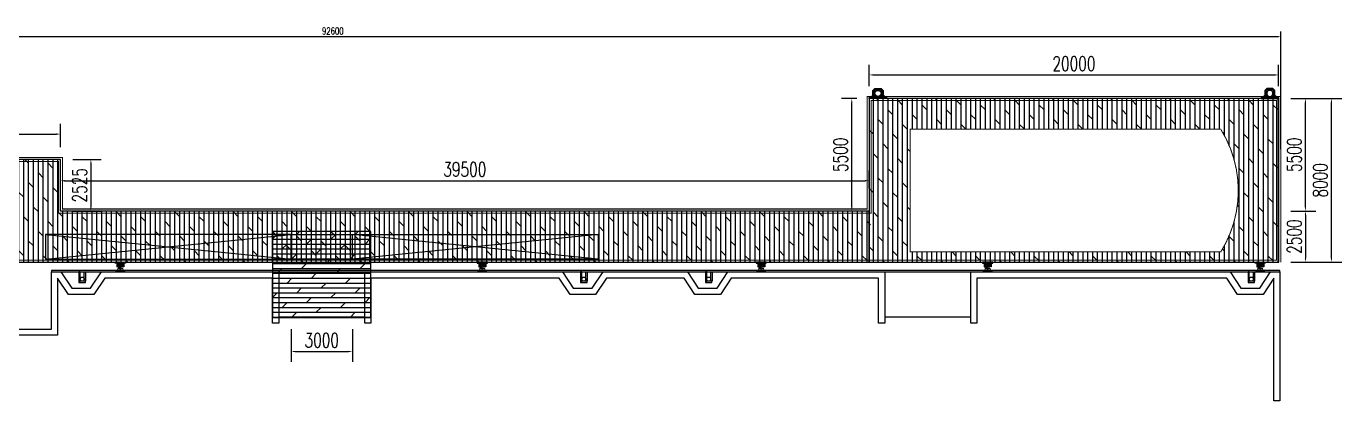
# Model space of a CAD drawing. Header units: millimetres. Extents: x -1871197 to -1180782, y 1281217 to 1543414.
# Drawn here: x -1568796 to -1504549, y 1421644 to 1439953 of the extents above; entities that cross this region are included whole.
import ezdxf

# ---------------------------------------------------------------- set-up
doc = ezdxf.new("R2010")
doc.units = ezdxf.units.MM
doc.header["$LTSCALE"] = 10
doc.linetypes.add('HIDDEN', pattern=[0.375, 0.25, -0.125])
doc.layers.get('0').update_dxf_attribs({"linetype": 'CONTINUOUS'})
doc.layers.get('DEFPOINTS').update_dxf_attribs({"linetype": 'CONTINUOUS'})
for name, color, linetype in [('DOTE', 1, 'CONTINUOUS'), ('W-_ANTICOLLISION防撞措施', 6, 'CONTINUOUS'), ('W-bridge approach引桥', 4, 'CONTINUOUS'), ('W-MOUNTING固定方式', 5, 'CONTINUOUS'), ('W-PLASTIC_RAILINGS塑木栏杆', 6, 'CONTINUOUS'), ('W-STEEL_FRAME钢架', 3, 'CONTINUOUS'), ('W-WOOD_FLOOR木地板', 30, 'CONTINUOUS'), ('Z', 12, 'CONTINUOUS'), ('护桩器', 154, 'CONTINUOUS'), ('植物', 3, 'CONTINUOUS'), ('钢', 172, 'CONTINUOUS')]:
    doc.layers.add(name, color=color, linetype=linetype)
doc.styles.add('STANDARD_T3', font='simplex.shx', dxfattribs={"width": 0.7, "bigfont": 'gbcbig.shx'})
doc.dimstyles.new('W&&100', dxfattribs={"dimtxt": 350, "dimasz": 100, "dimexe": 250, "dimexo": 300, "dimgap": 100, "dimtad": 1, "dimdec": 0, "dimzin": 0, "dimdsep": 46, "dimtxsty": 'STANDARD_T3', "dimcen": 0.09, "dimclrd": 1, "dimclre": 1, "dimclrt": 7, "dimazin": 2, "dimtfac": 1, "dimtdec": 0, "dimtix": 1, "dimtmove": 2, "dimatfit": 3, "dimfxl": 100, "dimtolj": 1, "dimtzin": 0, "dimarcsym": 0})
doc.dimstyles.new('W&&200', dxfattribs={"dimtxt": 700, "dimasz": 200, "dimexe": 500, "dimexo": 600, "dimgap": 200, "dimtad": 1, "dimdec": 0, "dimzin": 0, "dimdsep": 46, "dimtxsty": 'STANDARD_T3', "dimcen": 0.09, "dimclrd": 1, "dimclre": 1, "dimclrt": 7, "dimazin": 2, "dimtfac": 1, "dimtdec": 0, "dimtix": 1, "dimtmove": 2, "dimatfit": 3, "dimfxl": 100, "dimtolj": 1, "dimtzin": 0, "dimarcsym": 0})

# ---------------------------------------------------------------- blocks, each defined once
blk = doc.blocks.new('*U508')
for p, q in [((-250, 150), (-150, 250)), ((-190, 125), (-125, 190)), ((190, 125), (125, 190)), ((250, 150), (150, 250)), ((-250, -90), (-350, -190)), ((250, -90), (350, -190))]:
    blk.add_line(p, q)
blk.add_lwpolyline([(-430, -190), (430, -190), (430, -250), (-430, -250)], close=True)
at = {"layer": 'Z'}
for radius in [162, 152]:
    blk.add_circle((0, 0), radius, dxfattribs=at)
at = {"layer": '护桩器'}
blk.add_line((280, -250), (-280, -250), dxfattribs=at)
for points in [[(250, 150), (250, -190), (-250, -190), (-250, 150)], [(-182, 37), (-182, 27), (-232, 27)], [(-182, 37), (-232, 37)], [(-186, 39), (-209, 39), (-209, 37)], [(-186, 37), (-209, 37)], [(-208, 29), (-208, 37)], [(-208, 29), (-187, 29)], [(-207, 50), (-203, 51)], [(-206, 51), (-206, 50), (-201, 51), (-206, 51), (-207, 50)], [(-207, 42), (-207, 50)], [(-207, 42), (-207, 39)], [(-207, 42), (-206, 42)], [(-205, 42), (-206, 42), (-206, 50)], [(-198, 39), (-198, 42), (-205, 42)], [(-202, 56), (-203, 55)], [(-191, 55), (-203, 55)], [(-203, 46), (-203, 55)], [(-203, 29), (-203, 51)], [(-203, 51), (-199, 50), (-194, 51)], [(-193, 51), (-202, 51), (-203, 51)], [(-203, 42), (-203, 51), (-191, 51)], [(-202, 43), (-203, 42)], [(-203, 39), (-203, 42)], [(-203, 40), (-203, -38)], [(-203, -38), (-203, 40)], [(-203, 37), (-203, 39)], [(-203, 38), (-203, -38)], [(-203, 37), (-203, 28)], [(-203, 37), (-203, 29)], [(-203, 27), (-203, 29)], [(-191, 18), (-203, 18)], [(-202, 56), (-193, 56), (-191, 55)], [(-202, 56), (-202, 46)], [(-202, 51), (-202, 29)], [(-202, 51), (-202, 43)], [(-202, 43), (-193, 43), (-191, 42)], [(-202, 29), (-202, 18)], [(-198, 52), (-199, 53), (-199, 54), (-201, 53), (-201, 51), (-199, 51), (-199, 51), (-198, 52)], [(-201, 51), (-196, 50), (-192, 51), (-201, 51)], [(-199, 54), (-195, 54)], [(-199, 51), (-195, 51)], [(-199, 42), (-199, 50)], [(-197, 42), (-198, 42)], [(-196, 51), (-197, 52), (-196, 54), (-194, 54), (-194, 52)], [(-197, 49), (-197, -49)], [(-197, 39), (-197, 42)], [(-197, 42), (-197, 42)], [(-195, 42), (-197, 42)], [(-197, 37), (-197, 28)], [(-197, 29), (-197, 37)], [(-194, 51), (-196, 51)], [(-196, 42), (-196, 50)], [(-195, 42), (-188, 42)], [(-194, 52), (-194, 51)], [(-194, 51), (-189, 50), (-188, 51)], [(-193, 46), (-193, 56)], [(-193, 29), (-193, 51)], [(-193, 51), (-191, 51)], [(-193, 51), (-193, 43)], [(-193, 18), (-193, 29)], [(-188, 50), (-188, 51), (-192, 51), (-188, 50)], [(-191, 46), (-191, 55)], [(-191, 29), (-191, 51)], [(-191, 42), (-191, 51)], [(-191, 39), (-191, 42)], [(-191, 40), (-191, -38)], [(-191, -38), (-191, 40)], [(-191, 37), (-191, 39)], [(-191, 38), (-191, -38)], [(-191, 37), (-191, 29)], [(-191, 27), (-191, 29)], [(190, 125), (190, -190), (-190, -190), (-190, 125)], [(-189, 42), (-189, 50)], [(-188, 42), (-188, 50)], [(-188, 42), (-187, 42)], [(-188, 42), (-188, 42)], [(-187, 42), (-187, 39)], [(-187, 29), (-187, 37)], [(-186, 37), (-186, 39)], [(-150, 250), (150, 250)], [(-125, 190), (125, 190)], [(59, 197), (-49, 197)], [(-47, 206), (-46, 207)], [(-47, 206), (-47, 203), (-46, 207)], [(-47, 206), (-47, 206)], [(-47, 206), (-47, 206)], [(-47, 201), (-46, 205), (-47, 206)], [(-46, 199), (-47, 203), (-47, 194), (-46, 199)], [(-47, 201), (-46, 196), (-47, 192)], [(-47, 189), (-46, 189), (-47, 194), (-47, 189)], [(-46, 188), (-47, 192)], [(-46, 188), (-47, 189)], [(-47, 189), (-47, 189)], [(-40, 207), (-46, 207)], [(-46, 199), (-40, 199), (-40, 207)], [(-40, 205), (-46, 205)], [(-40, 196), (-46, 196)], [(-40, 189), (-46, 189)], [(-40, 188), (-46, 188)], [(-40, 209), (-40, 186), (-38, 186)], [(-38, 209), (-40, 209)], [(-40, 205), (-40, 205)], [(-38, 203), (-40, 203)], [(-40, 199), (-40, 188)], [(-38, 191), (-40, 191)], [(-40, 191), (-30, 191)], [(-40, 189), (-40, 189)], [(-38, 209), (-38, 186)], [(-30, 208), (-38, 208)], [(-30, 203), (-38, 203)], [(38, 203), (-38, 203)], [(-38, 197), (-30, 197)], [(40, 191), (-38, 191)], [(-30, 191), (-38, 191)], [(-38, 191), (40, 191)], [(38, 191), (-38, 191)], [(-30, 187), (-38, 187)], [(-37, 182), (-27, 182), (-27, 232)], [(-37, 182), (-37, 232)], [(-37, 203), (-28, 203)], [(-37, 197), (-28, 197)], [(-30, 187), (-30, 208)], [(-30, 191), (-28, 191)], [(18, 191), (18, 203)], [(29, 202), (18, 202)], [(18, 193), (29, 193)], [(37, 182), (27, 182), (27, 232)], [(27, 191), (29, 191)], [(37, 203), (28, 203)], [(37, 197), (28, 197)], [(29, 208), (29, 187)], [(29, 208), (37, 208)], [(37, 203), (29, 203)], [(29, 197), (37, 197)], [(37, 191), (29, 191)], [(29, 187), (37, 187)], [(37, 182), (37, 232)], [(37, 186), (37, 209)], [(39, 186), (39, 209), (37, 209)], [(37, 203), (39, 203)], [(37, 191), (39, 191)], [(37, 186), (39, 186)], [(42, 207), (39, 207)], [(39, 203), (42, 203)], [(39, 191), (42, 191)], [(42, 187), (39, 187)], [(42, 207), (42, 188)], [(42, 207), (42, 206)], [(42, 207), (50, 207)], [(42, 205), (42, 206), (50, 206)], [(43, 202), (42, 203)], [(42, 203), (51, 203), (51, 191)], [(43, 202), (43, 193), (42, 191)], [(42, 199), (50, 199)], [(42, 196), (50, 196)], [(42, 191), (51, 191)], [(42, 189), (50, 189)], [(42, 188), (42, 187)], [(42, 188), (42, 188)], [(42, 188), (50, 188)], [(51, 202), (43, 202)], [(51, 193), (43, 193)], [(46, 203), (55, 203)], [(56, 202), (46, 202)], [(46, 193), (56, 193)], [(46, 191), (55, 191)], [(50, 207), (51, 203)], [(51, 206), (50, 206), (51, 201), (51, 206), (50, 207)], [(51, 203), (50, 199), (51, 194)], [(51, 201), (50, 196), (51, 192), (51, 201)], [(51, 194), (50, 189), (51, 188)], [(50, 188), (51, 188), (51, 192), (50, 188)], [(51, 193), (51, 202), (51, 203)], [(51, 193), (51, 191)], [(55, 191), (55, 203)], [(56, 202), (55, 203)], [(56, 202), (56, 193), (55, 191)], [(182, 37), (182, 27), (232, 27)], [(182, 37), (232, 37)], [(186, 39), (209, 39), (209, 37)], [(186, 37), (186, 39)], [(186, 37), (209, 37)], [(187, 42), (187, 39)], [(188, 42), (187, 42)], [(187, 29), (187, 37)], [(208, 29), (187, 29)], [(194, 51), (189, 50), (188, 51)], [(188, 50), (188, 51), (192, 51), (188, 50)], [(188, 42), (188, 50)], [(195, 42), (188, 42)], [(188, 42), (188, 42)], [(189, 42), (189, 50)], [(202, 56), (193, 56), (191, 55)], [(191, 55), (203, 55)], [(191, 46), (191, 55)], [(191, 29), (191, 51)], [(193, 51), (191, 51)], [(191, 42), (191, 51)], [(203, 42), (203, 51), (191, 51)], [(202, 43), (193, 43), (191, 42)], [(191, 39), (191, 42)], [(191, 40), (191, -38)], [(191, -38), (191, 40)], [(191, 37), (191, 39)], [(191, 38), (191, -38)], [(191, 37), (191, 29)], [(191, 27), (191, 29)], [(191, 18), (203, 18)], [(201, 51), (196, 50), (192, 51), (201, 51)], [(193, 46), (193, 56)], [(193, 29), (193, 51)], [(193, 51), (202, 51), (203, 51)], [(193, 51), (193, 43)], [(193, 18), (193, 29)], [(196, 51), (197, 52), (196, 54), (194, 54), (194, 52)], [(194, 52), (194, 51)], [(194, 51), (196, 51)], [(203, 51), (199, 50), (194, 51)], [(199, 54), (195, 54)], [(199, 51), (195, 51)], [(195, 42), (197, 42)], [(196, 42), (196, 50)], [(197, 49), (197, -49)], [(197, 39), (197, 42)], [(197, 42), (197, 42)], [(197, 42), (198, 42)], [(197, 37), (197, 28)], [(197, 29), (197, 37)], [(198, 52), (199, 53), (199, 54), (201, 53), (201, 51), (199, 51), (199, 51), (198, 52)], [(198, 39), (198, 42), (205, 42)], [(199, 42), (199, 50)], [(206, 51), (206, 50), (201, 51), (206, 51), (207, 50)], [(202, 56), (203, 55)], [(202, 56), (202, 46)], [(202, 51), (202, 29)], [(202, 51), (202, 43)], [(202, 43), (203, 42)], [(202, 29), (202, 18)], [(203, 46), (203, 55)], [(203, 29), (203, 51)], [(207, 50), (203, 51)], [(203, 39), (203, 42)], [(203, 40), (203, -38)], [(203, -38), (203, 40)], [(203, 37), (203, 39)], [(203, 38), (203, -38)], [(203, 37), (203, 28)], [(203, 37), (203, 29)], [(203, 27), (203, 29)], [(205, 42), (206, 42), (206, 50)], [(207, 42), (206, 42)], [(207, 42), (207, 50)], [(207, 42), (207, 39)], [(208, 29), (208, 37)], [(-182, -37), (-182, -27), (-232, -27)], [(-182, -37), (-232, -37)], [(-209, -38), (-186, -38)], [(-209, -40), (-186, -40), (-186, -38)], [(-209, -38), (-209, -40)], [(-187, -30), (-208, -30)], [(-208, -30), (-208, -38)], [(-207, -40), (-207, -46)], [(-199, -46), (-199, -40), (-207, -40)], [(-206, -47), (-207, -46)], [(-206, -47), (-203, -47), (-207, -46)], [(-201, -47), (-205, -46), (-206, -47)], [(-206, -47), (-206, -47)], [(-206, -47), (-206, -47)], [(-205, -40), (-205, -46)], [(-205, -40), (-205, -40)], [(-203, -37), (-203, -28)], [(-203, -30), (-203, -28)], [(-203, -30), (-203, -38)], [(-203, -40), (-203, -30)], [(-203, -38), (-203, -40)], [(-199, -46), (-203, -47), (-194, -47), (-199, -46)], [(-201, -47), (-196, -46), (-192, -47)], [(-199, -40), (-188, -40)], [(-197, -37), (-197, -28)], [(-197, -38), (-197, -30)], [(-196, -40), (-196, -46)], [(-189, -47), (-189, -46), (-194, -47), (-189, -47)], [(-188, -46), (-192, -47)], [(-191, -30), (-191, -28)], [(-191, -30), (-191, -38)], [(-191, -40), (-191, -30)], [(-191, -38), (-191, -40)], [(-189, -40), (-189, -40)], [(-189, -40), (-189, -46)], [(-188, -46), (-189, -47)], [(-189, -47), (-189, -47)], [(-188, -40), (-188, -46)], [(-187, -30), (-187, -38)], [(59, -197), (-49, -197)], [(-46, -188), (-47, -189)], [(-46, -188), (-47, -192)], [(-47, -189), (-46, -189), (-47, -194), (-47, -189)], [(-47, -189), (-47, -189)], [(-47, -201), (-46, -196), (-47, -192)], [(-46, -199), (-47, -203), (-47, -194), (-46, -199)], [(-47, -201), (-46, -205), (-47, -206)], [(-47, -206), (-47, -203), (-46, -207)], [(-47, -206), (-46, -207)], [(-47, -206), (-47, -206)], [(-47, -206), (-47, -206)], [(-40, -188), (-46, -188)], [(-40, -189), (-46, -189)], [(-40, -196), (-46, -196)], [(-46, -199), (-40, -199), (-40, -207)], [(-40, -205), (-46, -205)], [(-40, -207), (-46, -207)], [(-40, -209), (-40, -186), (-38, -186)], [(-40, -199), (-40, -188)], [(-40, -189), (-40, -189)], [(-38, -191), (-40, -191)], [(-40, -191), (-30, -191)], [(-38, -203), (-40, -203)], [(-40, -205), (-40, -205)], [(-38, -209), (-40, -209)], [(-38, -209), (-38, -186)], [(-30, -187), (-38, -187)], [(40, -191), (-38, -191)], [(-30, -191), (-38, -191)], [(-38, -191), (40, -191)], [(38, -191), (-38, -191)], [(-38, -197), (-30, -197)], [(-30, -203), (-38, -203)], [(38, -203), (-38, -203)], [(-30, -208), (-38, -208)], [(-37, -182), (-27, -182), (-27, -232)], [(-37, -182), (-37, -232)], [(-37, -197), (-28, -197)], [(-37, -203), (-28, -203)], [(-30, -187), (-30, -208)], [(-30, -191), (-28, -191)], [(18, -191), (18, -203)], [(18, -193), (29, -193)], [(29, -202), (18, -202)], [(37, -182), (27, -182), (27, -232)], [(27, -191), (29, -191)], [(37, -197), (28, -197)], [(37, -203), (28, -203)], [(29, -208), (29, -187)], [(29, -187), (37, -187)], [(37, -191), (29, -191)], [(29, -197), (37, -197)], [(37, -203), (29, -203)], [(29, -208), (37, -208)], [(37, -182), (37, -232)], [(37, -186), (37, -209)], [(39, -186), (39, -209), (37, -209)], [(37, -186), (39, -186)], [(37, -191), (39, -191)], [(37, -203), (39, -203)], [(42, -187), (39, -187)], [(39, -191), (42, -191)], [(39, -203), (42, -203)], [(42, -207), (39, -207)], [(42, -188), (42, -187)], [(42, -207), (42, -188)], [(42, -188), (42, -188)], [(42, -188), (50, -188)], [(42, -189), (50, -189)], [(43, -202), (43, -193), (42, -191)], [(42, -191), (51, -191)], [(42, -203), (51, -203), (51, -191)], [(42, -196), (50, -196)], [(42, -199), (50, -199)], [(43, -202), (42, -203)], [(42, -205), (42, -206), (50, -206)], [(42, -207), (42, -206)], [(42, -207), (50, -207)], [(51, -193), (43, -193)], [(51, -202), (43, -202)], [(46, -191), (55, -191)], [(46, -193), (56, -193)], [(56, -202), (46, -202)], [(46, -203), (55, -203)], [(51, -194), (50, -189), (51, -188)], [(50, -188), (51, -188), (51, -192), (50, -188)], [(51, -201), (50, -196), (51, -192), (51, -201)], [(51, -203), (50, -199), (51, -194)], [(51, -206), (50, -206), (51, -201), (51, -206), (50, -207)], [(50, -207), (51, -203)], [(51, -193), (51, -191)], [(51, -193), (51, -202), (51, -203)], [(55, -191), (55, -203)], [(56, -202), (56, -193), (55, -191)], [(56, -202), (55, -203)], [(182, -37), (182, -27), (232, -27)], [(182, -37), (232, -37)], [(209, -38), (186, -38)], [(209, -40), (186, -40), (186, -38)], [(187, -30), (208, -30)], [(187, -30), (187, -38)], [(199, -40), (188, -40)], [(188, -40), (188, -46)], [(188, -46), (189, -47)], [(188, -46), (192, -47)], [(189, -40), (189, -40)], [(189, -40), (189, -46)], [(189, -47), (189, -46), (194, -47), (189, -47)], [(189, -47), (189, -47)], [(191, -30), (191, -28)], [(191, -30), (191, -38)], [(191, -40), (191, -30)], [(191, -38), (191, -40)], [(201, -47), (196, -46), (192, -47)], [(199, -46), (203, -47), (194, -47), (199, -46)], [(196, -40), (196, -46)], [(197, -37), (197, -28)], [(197, -38), (197, -30)], [(199, -46), (199, -40), (207, -40)], [(201, -47), (205, -46), (206, -47)], [(203, -37), (203, -28)], [(203, -30), (203, -28)], [(203, -30), (203, -38)], [(203, -40), (203, -30)], [(203, -38), (203, -40)], [(206, -47), (203, -47), (207, -46)], [(205, -40), (205, -46)], [(205, -40), (205, -40)], [(206, -47), (207, -46)], [(206, -47), (206, -47)], [(206, -47), (206, -47)], [(207, -40), (207, -46)], [(208, -30), (208, -38)], [(209, -38), (209, -40)]]:
    blk.add_lwpolyline(points, dxfattribs=at)
for points in [[(-172, 25), (-222, 25), (-222, -25), (-172, -25)], [(25, 172), (25, 222), (-25, 222), (-25, 172)], [(172, 25), (222, 25), (222, -25), (172, -25)], [(25, -172), (25, -222), (-25, -222), (-25, -172)]]:
    blk.add_lwpolyline(points, close=True, dxfattribs=at)
blk = doc.blocks.new('2')
h = blk.add_hatch(color=256)
h.dxf.hatch_style = 2
h.paths.add_polyline_path([(-110, 8), (-100, 8), (-100, 18)])
h = blk.add_hatch(color=256)
h.dxf.hatch_style = 2
h.paths.add_polyline_path([(100, 8), (100, 18), (110, 8)])
h = blk.add_hatch(color=256)
h.dxf.hatch_style = 2
h.paths.add_polyline_path([(-173, -161), (-163, -172), (-163, -161)])
h = blk.add_hatch(color=256)
h.dxf.hatch_style = 2
h.paths.add_polyline_path([(-150, -146), (-150, -136), (-160, -146)])
h = blk.add_hatch(color=256)
h.dxf.hatch_style = 2
h.paths.add_polyline_path([(-142, -172), (-142, -161), (-132, -161)])
h = blk.add_hatch(color=256)
h.dxf.hatch_style = 2
h.paths.add_polyline_path([(132, -161), (142, -172), (142, -161)])
h = blk.add_hatch(color=256)
h.dxf.hatch_style = 2
h.paths.add_polyline_path([(150, -146), (150, -136), (160, -146)])
h = blk.add_hatch(color=256)
h.dxf.hatch_style = 2
h.paths.add_polyline_path([(163, -172), (163, -161), (171, -161)])
at = {"lineweight": 13}
for points in [[(120, 8), (-120, 8), (-120, -8), (120, -8), (120, 8)], [(-100, 8), (-100, 18), (-110, 8), (-100, 8)], [(-20, 175), (-100, 175), (-100, 186), (100, 186), (100, 175), (20, 175)], [(-100, 8), (-100, 19), (-20, 19)], [(20, 19), (100, 19), (100, 8), (-100, 8)], [(-4, 35), (-4, 157)], [(4, 157), (4, 35)], [(100, 8), (100, 18), (110, 8), (100, 8)], [(230, -146), (-230, -146), (-230, -161), (230, -161), (230, -146)], [(-163, -161), (-163, -172), (-173, -161), (-163, -161)], [(-150, -146), (-150, -136), (-160, -146), (-150, -146)], [(-120, -8), (-150, -131), (-6, -131), (-6, -8), (-120, -8)], [(-142, -161), (-142, -172), (-132, -161), (-142, -161)], [(6, -8), (-6, -8), (-6, -131), (6, -131), (6, -8)], [(120, -8), (150, -131), (6, -131), (6, -8), (120, -8)], [(142, -161), (142, -172), (132, -161), (142, -161)], [(150, -146), (150, -136), (160, -146), (150, -146)], [(163, -161), (163, -172), (171, -161), (163, -161)]]:
    blk.add_lwpolyline(points, dxfattribs=at)
at = {"lineweight": 0}
for points in [[(-110, 8), (-100, 8), (-100, 18), (-110, 8)], [(-110, 8), (-100, 8), (-100, 18), (-110, 8)], [(100, 8), (100, 18), (110, 8), (100, 8)], [(100, 8), (100, 18), (110, 8), (100, 8)], [(-173, -161), (-163, -172), (-163, -161), (-173, -161)], [(-173, -161), (-163, -172), (-163, -161), (-173, -161)], [(-150, -146), (-150, -136), (-160, -146), (-150, -146)], [(-150, -146), (-150, -136), (-160, -146), (-150, -146)], [(-142, -172), (-142, -161), (-132, -161), (-142, -172)], [(-142, -172), (-142, -161), (-132, -161), (-142, -172)], [(132, -161), (142, -172), (142, -161), (132, -161)], [(132, -161), (142, -172), (142, -161), (132, -161)], [(150, -146), (150, -136), (160, -146), (150, -146)], [(150, -146), (150, -136), (160, -146), (150, -146)], [(163, -172), (163, -161), (171, -161), (163, -172)], [(163, -172), (163, -161), (171, -161), (163, -172)]]:
    blk.add_lwpolyline(points, dxfattribs=at)
blk.add_lwpolyline([(150, -146), (-150, -146), (-150, -131), (150, -131)], close=True)
at = {"lineweight": 13}
for points in [[(-4, 157), (-4, 167), (-11, 175), (-20, 175)], [(-20, 19), (-11, 19), (-4, 27), (-4, 36)], [(20, 175), (11, 175), (4, 167), (4, 157)], [(4, 36), (4, 27), (11, 19), (20, 19)]]:
    blk.add_open_spline(points, degree=3, dxfattribs=at)
blk = doc.blocks.new('hg3')
at = {"layer": 'DOTE'}
blk.add_line((-100, -87), (100, -87), dxfattribs=at)
at = {"layer": 'W-MOUNTING固定方式'}
blk.add_lwpolyline([(250, -43), (-250, -43), (-250, 0), (250, 0)], close=True, dxfattribs=at)
at = {"layer": '钢'}
for p, q in [((-50, -76), (50, -76)), ((-50, -87), (50, -87)), ((-50, -98), (50, -98)), ((-47, -127), (-47, -47)), ((47, -127), (47, -47))]:
    blk.add_line(p, q, dxfattribs=at)
for points in [[(-170, -220), (-130, -220), (-130, 0), (-170, 0)], [(-92, -102), (-52, -102), (-52, 0), (-92, 0)], [(92, -102), (52, -102), (52, 0), (92, 0)], [(170, -220), (130, -220), (130, 0), (170, 0)], [(-170, -199), (-20, -199), (-20, -175), (-170, -175)], [(-110, -227), (-16, -227), (-13, -224), (-13, -150), (-16, -147), (-110, -147), (-113, -150), (-113, -224)], [(-100, -95), (100, -95), (100, -79), (-100, -79)], [(-47, -127), (47, -127), (50, -124), (50, -50), (47, -47), (-47, -47), (-50, -50), (-50, -124)], [(110, -227), (16, -227), (13, -224), (13, -150), (16, -147), (110, -147), (113, -150), (113, -224)], [(170, -199), (20, -199), (20, -175), (170, -175)]]:
    blk.add_lwpolyline(points, close=True, dxfattribs=at)
at = {"layer": '钢', "linetype": 'HIDDEN', "ltscale": 50}
for points in [[(-166, -220), (-134, -220), (-134, 0), (-166, 0)], [(-88, -102), (-56, -102), (-56, 0), (-88, 0)], [(88, -102), (56, -102), (56, 0), (88, 0)], [(166, -220), (134, -220), (134, 0), (166, 0)]]:
    blk.add_lwpolyline(points, close=True, dxfattribs=at)
at = {"layer": 'W-STEEL_FRAME钢架'}
blk.add_blockref('2', (0, -313), dxfattribs=at)
blk = doc.blocks.new('yq')
at = {"layer": 'W-bridge approach引桥'}
for p, q in [((0, 0), (12000, 1200)), ((0, 1200), (12000, 0))]:
    blk.add_line(p, q, dxfattribs=at)
blk.add_lwpolyline([(0, 0), (12000, 0), (12000, 1200), (0, 1200)], close=True, dxfattribs=at)
blk = doc.blocks.new('*D514')
at = {"layer": 'DEFPOINTS', "color": 0, "transparency": 16777216}
for p in [(-1567128, 1434682), (-1580127, 1433444), (-1567128, 1433444)]:
    blk.add_point(p, dxfattribs=at)
at = {"layer": 'W-WOOD_FLOOR木地板', "color": 1, "lineweight": -2, "transparency": 16777216}
for p, q in [((-1580127, 1434044), (-1580127, 1435182)), ((-1579927, 1434682), (-1567328, 1434682)), ((-1567128, 1434044), (-1567128, 1435182))]:
    blk.add_line(p, q, dxfattribs=at)
at = {"layer": 'W-WOOD_FLOOR木地板', "color": 1, "transparency": 16777216}
for points in [[(-1579927, 1434715), (-1579927, 1434649), (-1580127, 1434682)], [(-1567328, 1434715), (-1567328, 1434649), (-1567128, 1434682)]]:
    blk.add_solid(points, dxfattribs=at)
at = {"layer": 'W-WOOD_FLOOR木地板', "color": 7, "transparency": 16777216, "insert": (-1573627, 1435232), "char_height": 700, "attachment_point": 5, "style": 'STANDARD_T3'}
blk.add_mtext('\\A1;13000', dxfattribs=at)
blk = doc.blocks.new('*D515')
at = {"layer": 'DEFPOINTS', "color": 0, "transparency": 16777216}
for p in [(-1567128, 1433444), (-1567128, 1430919), (-1565641, 1430919)]:
    blk.add_point(p, dxfattribs=at)
at = {"layer": 'W-WOOD_FLOOR木地板', "color": 1, "lineweight": -2, "transparency": 16777216}
for p, q in [((-1566528, 1433444), (-1565141, 1433444)), ((-1565641, 1433244), (-1565641, 1431119)), ((-1566528, 1430919), (-1565141, 1430919))]:
    blk.add_line(p, q, dxfattribs=at)
at = {"layer": 'W-WOOD_FLOOR木地板', "color": 1, "transparency": 16777216}
for points in [[(-1565674, 1433244), (-1565608, 1433244), (-1565641, 1433444)], [(-1565674, 1431119), (-1565608, 1431119), (-1565641, 1430919)]]:
    blk.add_solid(points, dxfattribs=at)
at = {"layer": 'W-WOOD_FLOOR木地板', "color": 7, "transparency": 16777216, "insert": (-1566191, 1432181), "char_height": 700, "attachment_point": 5, "rotation": 90, "style": 'STANDARD_T3'}
blk.add_mtext('\\A1;2525', dxfattribs=at)
blk = doc.blocks.new('*D516')
at = {"layer": 'DEFPOINTS', "color": 0, "transparency": 16777216}
for p in [(-1527628, 1432403), (-1567128, 1431419), (-1527628, 1431419)]:
    blk.add_point(p, dxfattribs=at)
at = {"layer": 'W-WOOD_FLOOR木地板', "color": 1, "lineweight": -2, "transparency": 16777216}
for p, q in [((-1567128, 1432019), (-1567128, 1432903)), ((-1527628, 1432019), (-1527628, 1432903)), ((-1566928, 1432403), (-1527828, 1432403))]:
    blk.add_line(p, q, dxfattribs=at)
at = {"layer": 'W-WOOD_FLOOR木地板', "color": 1, "transparency": 16777216}
for points in [[(-1566928, 1432436), (-1566928, 1432370), (-1567128, 1432403)], [(-1527828, 1432436), (-1527828, 1432370), (-1527628, 1432403)]]:
    blk.add_solid(points, dxfattribs=at)
at = {"layer": 'W-WOOD_FLOOR木地板', "color": 7, "transparency": 16777216, "insert": (-1547378, 1432953), "char_height": 700, "attachment_point": 5, "style": 'STANDARD_T3'}
blk.add_mtext('\\A1;39500', dxfattribs=at)
blk = doc.blocks.new('*D517')
at = {"layer": 'DEFPOINTS', "color": 0, "transparency": 16777216}
for p in [(-1528478, 1436419), (-1527628, 1436419), (-1527628, 1430919)]:
    blk.add_point(p, dxfattribs=at)
at = {"layer": 'W-WOOD_FLOOR木地板', "color": 1, "lineweight": -2, "transparency": 16777216}
for p, q in [((-1528228, 1436419), (-1528978, 1436419)), ((-1528478, 1431119), (-1528478, 1436219)), ((-1528228, 1430919), (-1528978, 1430919))]:
    blk.add_line(p, q, dxfattribs=at)
at = {"layer": 'W-WOOD_FLOOR木地板', "color": 1, "transparency": 16777216}
for points in [[(-1528511, 1436219), (-1528444, 1436219), (-1528478, 1436419)], [(-1528511, 1431119), (-1528444, 1431119), (-1528478, 1430919)]]:
    blk.add_solid(points, dxfattribs=at)
at = {"layer": 'W-WOOD_FLOOR木地板', "color": 7, "transparency": 16777216, "insert": (-1529028, 1433669), "char_height": 700, "attachment_point": 5, "rotation": 90, "style": 'STANDARD_T3'}
blk.add_mtext('\\A1;5500', dxfattribs=at)
blk = doc.blocks.new('*D518')
at = {"layer": 'DEFPOINTS', "color": 0, "transparency": 16777216}
for p in [(-1507628, 1437574), (-1527628, 1436419), (-1507628, 1436419)]:
    blk.add_point(p, dxfattribs=at)
at = {"layer": 'W-WOOD_FLOOR木地板', "color": 1, "lineweight": -2, "transparency": 16777216}
for p, q in [((-1527628, 1437019), (-1527628, 1438074)), ((-1507628, 1437019), (-1507628, 1438074)), ((-1527428, 1437574), (-1507828, 1437574))]:
    blk.add_line(p, q, dxfattribs=at)
at = {"layer": 'W-WOOD_FLOOR木地板', "color": 1, "transparency": 16777216}
for points in [[(-1527428, 1437608), (-1527428, 1437541), (-1527628, 1437574)], [(-1507828, 1437608), (-1507828, 1437541), (-1507628, 1437574)]]:
    blk.add_solid(points, dxfattribs=at)
at = {"layer": 'W-WOOD_FLOOR木地板', "color": 7, "transparency": 16777216, "insert": (-1517628, 1438124), "char_height": 700, "attachment_point": 5, "style": 'STANDARD_T3'}
blk.add_mtext('\\A1;20000', dxfattribs=at)
blk = doc.blocks.new('*D509')
at = {"color": 1, "lineweight": -2, "transparency": 16777216}
for p, q in [((-1555866, 1425144), (-1555866, 1423552)), ((-1552866, 1425144), (-1552866, 1423552)), ((-1555666, 1424052), (-1553066, 1424052))]:
    blk.add_line(p, q, dxfattribs=at)
at = {"color": 1, "transparency": 16777216}
for points in [[(-1555666, 1424085), (-1555666, 1424018), (-1555866, 1424052)], [(-1553066, 1424085), (-1553066, 1424018), (-1552866, 1424052)]]:
    blk.add_solid(points, dxfattribs=at)
at = {"layer": 'DEFPOINTS', "color": 0, "transparency": 16777216}
for p in [(-1555866, 1425744), (-1552866, 1425744), (-1552866, 1424052)]:
    blk.add_point(p, dxfattribs=at)
at = {"color": 7, "transparency": 16777216, "insert": (-1554366, 1424602), "char_height": 700, "attachment_point": 5, "style": 'STANDARD_T3'}
blk.add_mtext('\\A1;3000', dxfattribs=at)
blk = doc.blocks.new('*D519')
at = {"layer": 'DEFPOINTS', "color": 0, "transparency": 16777216}
for p in [(-1507628, 1436419), (-1505049, 1436419), (-1507628, 1428419)]:
    blk.add_point(p, dxfattribs=at)
at = {"layer": 'W-WOOD_FLOOR木地板', "color": 1, "lineweight": -2, "transparency": 16777216}
for p, q in [((-1507028, 1436419), (-1504549, 1436419)), ((-1505049, 1428619), (-1505049, 1436219)), ((-1507028, 1428419), (-1504549, 1428419))]:
    blk.add_line(p, q, dxfattribs=at)
at = {"layer": 'W-WOOD_FLOOR木地板', "color": 1, "transparency": 16777216}
for points in [[(-1505083, 1436219), (-1505016, 1436219), (-1505049, 1436419)], [(-1505083, 1428619), (-1505016, 1428619), (-1505049, 1428419)]]:
    blk.add_solid(points, dxfattribs=at)
at = {"layer": 'W-WOOD_FLOOR木地板', "color": 7, "transparency": 16777216, "insert": (-1505599, 1432419), "char_height": 700, "attachment_point": 5, "rotation": 90, "style": 'STANDARD_T3'}
blk.add_mtext('\\A1;8000', dxfattribs=at)
blk = doc.blocks.new('*D510')
at = {"layer": 'DEFPOINTS', "color": 0, "transparency": 16777216}
for p in [(-1507628, 1430919), (-1507628, 1428419), (-1506319, 1428419)]:
    blk.add_point(p, dxfattribs=at)
at = {"layer": 'W-WOOD_FLOOR木地板', "color": 1, "lineweight": -2, "transparency": 16777216}
for p, q in [((-1507028, 1430919), (-1505819, 1430919)), ((-1506319, 1430719), (-1506319, 1428619)), ((-1507028, 1428419), (-1505819, 1428419))]:
    blk.add_line(p, q, dxfattribs=at)
at = {"layer": 'W-WOOD_FLOOR木地板', "color": 1, "transparency": 16777216}
for points in [[(-1506353, 1430719), (-1506286, 1430719), (-1506319, 1430919)], [(-1506353, 1428619), (-1506286, 1428619), (-1506319, 1428419)]]:
    blk.add_solid(points, dxfattribs=at)
at = {"layer": 'W-WOOD_FLOOR木地板', "color": 7, "transparency": 16777216, "insert": (-1506869, 1429669), "char_height": 700, "attachment_point": 5, "rotation": 90, "style": 'STANDARD_T3'}
blk.add_mtext('\\A1;2500', dxfattribs=at)
blk = doc.blocks.new('*D511')
at = {"layer": 'DEFPOINTS', "color": 0, "transparency": 16777216}
for p in [(-1507628, 1436419), (-1506319, 1436419), (-1507628, 1430919)]:
    blk.add_point(p, dxfattribs=at)
at = {"layer": 'W-WOOD_FLOOR木地板', "color": 1, "lineweight": -2, "transparency": 16777216}
for p, q in [((-1507028, 1436419), (-1505819, 1436419)), ((-1506319, 1431119), (-1506319, 1436219)), ((-1507028, 1430919), (-1505819, 1430919))]:
    blk.add_line(p, q, dxfattribs=at)
at = {"layer": 'W-WOOD_FLOOR木地板', "color": 1, "transparency": 16777216}
for points in [[(-1506353, 1436219), (-1506286, 1436219), (-1506319, 1436419)], [(-1506353, 1431119), (-1506286, 1431119), (-1506319, 1430919)]]:
    blk.add_solid(points, dxfattribs=at)
at = {"layer": 'W-WOOD_FLOOR木地板', "color": 7, "transparency": 16777216, "insert": (-1506869, 1433669), "char_height": 700, "attachment_point": 5, "rotation": 90, "style": 'STANDARD_T3'}
blk.add_mtext('\\A1;5500', dxfattribs=at)
blk = doc.blocks.new('*D520')
at = {"layer": 'DEFPOINTS', "color": 0, "transparency": 16777216}
for p in [(-1507528, 1439448), (-1600127, 1433644), (-1507528, 1433644)]:
    blk.add_point(p, dxfattribs=at)
at = {"layer": '植物', "color": 1, "lineweight": -2, "transparency": 16777216}
for p, q in [((-1600127, 1433944), (-1600127, 1439698)), ((-1600027, 1439448), (-1507628, 1439448)), ((-1507528, 1433944), (-1507528, 1439698))]:
    blk.add_line(p, q, dxfattribs=at)
at = {"layer": '植物', "color": 1, "transparency": 16777216}
for points in [[(-1600027, 1439465), (-1600027, 1439432), (-1600127, 1439448)], [(-1507628, 1439465), (-1507628, 1439432), (-1507528, 1439448)]]:
    blk.add_solid(points, dxfattribs=at)
at = {"layer": '植物', "color": 7, "transparency": 16777216, "insert": (-1553827, 1439723), "char_height": 350, "attachment_point": 5, "style": 'STANDARD_T3'}
blk.add_mtext('\\A1;92600', dxfattribs=at)

msp = doc.modelspace()

# ---------------------------------------------------------------- hatches: boundary and pattern name
at = {"layer": 'W-WOOD_FLOOR木地板'}
h = msp.add_hatch(dxfattribs=at)
h.set_pattern_fill('DOLMIT', color=256, scale=300, angle=90)
h.set_pattern_definition([(90, (-3011878.98, -904165.8), (-238.122618, 1e-14), []), (135, (-3011879, -904165.8), (-476.24491, -476.24491), [336.75638, -673.512])])
h.paths.add_polyline_path([(-1507627.5, 1436418.6), (-1527627.5, 1436418.6), (-1527627.5, 1428418.6), (-1507627.5, 1428418.6)])
h.paths.add_polyline_path([(-1510456, 1434918.6, -0.2858952), (-1510456, 1428918.6), (-1525627.5, 1428918.6), (-1525627.5, 1434918.6)], flags=16)
h = msp.add_hatch(dxfattribs=at)
h.set_pattern_fill('DOLMIT', color=256, scale=300, angle=90)
h.set_pattern_definition([(90, (-3168866.77, -1009877.55), (-238.122618, 1e-14), []), (135, (-3168866.77, -1009877.55), (-476.24491, -476.24491), [336.75638, -673.512])])
h.paths.add_polyline_path([(-1567065.5, 1433443.5), (-1580127.5, 1433443.5), (-1580127.5, 1430943.5), (-1569565.5, 1430943.5), (-1569565.5, 1428418.6), (-1527565.5, 1428418.6), (-1527565.5, 1430918.6), (-1567065.5, 1430918.6)])
h = msp.add_hatch(dxfattribs=at)
h.set_pattern_fill('DOLMIT', color=256, scale=300)
h.set_pattern_definition([(0, (-3168866.77, -1033122.82), (0, 238.122618), []), (45, (-3168866.77, -1033122.8), (-476.24491, 476.24491), [336.75638, -673.512])])
h.paths.add_polyline_path([(-1556765.5, 1425718.6), (-1551965.5, 1425718.6), (-1551965.5, 1429918.6), (-1556765.5, 1429918.6)])

# ---------------------------------------------------------------- linework, layer by layer
for points in [[(-1580127.5, 1425143.9), (-1567565.5, 1425143.9), (-1567565.5, 1427943.9), (-1567103.6, 1427943.9), (-1566578.6, 1427143.9), (-1565652.5, 1427143.9), (-1565127.5, 1427943.9), (-1556465.5, 1427943.9), (-1556465.5, 1425743.9), (-1552265.5, 1425743.9), (-1552265.5, 1427943.9), (-1542603.6, 1427943.9), (-1542078.6, 1427143.9), (-1541152.5, 1427143.9), (-1540627.5, 1427943.9), (-1536503.6, 1427943.9), (-1535978.6, 1427143.9), (-1535052.5, 1427143.9), (-1534527.5, 1427943.9), (-1526865.5, 1427943.9), (-1526865.5, 1425743.9), (-1522665.5, 1425743.9), (-1522665.5, 1427943.9), (-1510003.6, 1427943.9), (-1509478.6, 1427143.9), (-1508552.5, 1427143.9), (-1508027.5, 1427943.9), (-1507565.5, 1427943.9), (-1507565.5, 1421643.9), (-1507865.5, 1421643.9), (-1507865.5, 1427643.9), (-1508390.5, 1426843.9), (-1509640.5, 1426843.9), (-1510165.5, 1427643.9), (-1522365.5, 1427643.9), (-1522365.5, 1425443.9), (-1522665.5, 1425443.9), (-1522665.5, 1425743.9)], [(-1556465.5, 1425743.9), (-1556465.5, 1425443.9), (-1556765.5, 1425443.9), (-1556765.5, 1427643.9), (-1564965.5, 1427643.9), (-1565490.5, 1426843.9), (-1566740.5, 1426843.9), (-1567265.5, 1427643.9), (-1567265.5, 1424843.9), (-1579965.5, 1424843.9)], [(-1526865.5, 1425743.9), (-1526865.5, 1425443.9), (-1527165.5, 1425443.9), (-1527165.5, 1427643.9), (-1534365.5, 1427643.9), (-1534890.5, 1426843.9), (-1536140.5, 1426843.9), (-1536665.5, 1427643.9), (-1540465.5, 1427643.9), (-1540990.5, 1426843.9), (-1542240.5, 1426843.9), (-1542765.5, 1427643.9), (-1551965.5, 1427643.9), (-1551965.5, 1425443.9), (-1552265.5, 1425443.9), (-1552265.5, 1425743.9)]]:
    msp.add_lwpolyline(points)
for centre in [(-1566064.8, 1427588.9), (-1541564.8, 1427588.9), (-1535464.8, 1427588.9), (-1508964.8, 1427588.9)]:
    msp.add_circle(centre, 100)
at = {"layer": 'W-_ANTICOLLISION防撞措施', "color": 2, "const_width": 50}
msp.add_lwpolyline([(-1600227.5, 1425643.5), (-1600227.5, 1433743.5), (-1580027.5, 1433743.5), (-1580027.5, 1433543.5), (-1567027.5, 1433543.5), (-1567027.5, 1431018.6), (-1527727.5, 1431018.6), (-1527727.5, 1436518.6), (-1507527.5, 1436518.6), (-1507527.5, 1428418.6)], dxfattribs=at)
at = {"layer": 'W-PLASTIC_RAILINGS塑木栏杆', "const_width": 50}
msp.add_lwpolyline([(-1600027.5, 1425743.5), (-1580227.5, 1425743.5), (-1580227.5, 1431043.5), (-1569527.5, 1431043.5), (-1569527.5, 1428518.6), (-1507727.5, 1428518.6), (-1507727.5, 1436318.6), (-1527527.5, 1436318.6), (-1527527.5, 1430818.6), (-1567227.5, 1430818.6), (-1567227.5, 1433343.5), (-1580227.5, 1433343.5), (-1580227.5, 1433543.5), (-1600027.5, 1433543.5)], close=True, dxfattribs=at)
at = {"layer": 'W-STEEL_FRAME钢架'}
msp.add_lwpolyline([(-1600127.5, 1425643.5), (-1580127.5, 1425643.5), (-1580127.5, 1430943.5), (-1569627.5, 1430943.5), (-1569627.5, 1428418.6), (-1507627.5, 1428418.6), (-1507627.5, 1436418.6), (-1527627.5, 1436418.6), (-1527627.5, 1430918.6), (-1567127.5, 1430918.6), (-1567127.5, 1433443.5), (-1580127.5, 1433443.5), (-1580127.5, 1433643.5), (-1600127.5, 1433643.5), (-1600127.5, 1425643.5)], dxfattribs=at)
for points in [[(-1527627.5, 1428418.6), (-1507627.5, 1428418.6), (-1507627.5, 1436418.6), (-1527627.5, 1436418.6)], [(-1580127.5, 1433443.5), (-1580127.5, 1430943.5), (-1569627.5, 1430943.5), (-1569627.5, 1428418.6), (-1527627.5, 1428418.6), (-1527627.5, 1430918.6), (-1567127.5, 1430918.6), (-1567127.5, 1433443.5)], [(-1556765.5, 1425718.6), (-1551965.5, 1425718.6), (-1551965.5, 1429918.6), (-1556765.5, 1429918.6)], [(-1567565.5, 1427943.9), (-1507565.5, 1427943.9), (-1507565.5, 1428006.9), (-1567565.5, 1428006.9)], [(-1566224.8, 1427488.9), (-1566164.8, 1427488.9), (-1566164.8, 1427943.9), (-1566224.8, 1427943.9)], [(-1565904.8, 1427488.9), (-1565964.8, 1427488.9), (-1565964.8, 1427943.9), (-1565904.8, 1427943.9)], [(-1541724.8, 1427488.9), (-1541664.8, 1427488.9), (-1541664.8, 1427943.9), (-1541724.8, 1427943.9)], [(-1541404.8, 1427488.9), (-1541464.8, 1427488.9), (-1541464.8, 1427943.9), (-1541404.8, 1427943.9)], [(-1535624.8, 1427488.9), (-1535564.8, 1427488.9), (-1535564.8, 1427943.9), (-1535624.8, 1427943.9)], [(-1535304.8, 1427488.9), (-1535364.8, 1427488.9), (-1535364.8, 1427943.9), (-1535304.8, 1427943.9)], [(-1509124.8, 1427488.9), (-1509064.8, 1427488.9), (-1509064.8, 1427943.9), (-1509124.8, 1427943.9)], [(-1508804.8, 1427488.9), (-1508864.8, 1427488.9), (-1508864.8, 1427943.9), (-1508804.8, 1427943.9)], [(-1566224.8, 1427428.9), (-1565905.1, 1427428.9), (-1565905.1, 1427488.9), (-1566224.8, 1427488.9)], [(-1541724.8, 1427428.9), (-1541405.1, 1427428.9), (-1541405.1, 1427488.9), (-1541724.8, 1427488.9)], [(-1535624.8, 1427428.9), (-1535305.1, 1427428.9), (-1535305.1, 1427488.9), (-1535624.8, 1427488.9)], [(-1509124.8, 1427428.9), (-1508805.1, 1427428.9), (-1508805.1, 1427488.9), (-1509124.8, 1427488.9)]]:
    msp.add_lwpolyline(points, close=True, dxfattribs=at)
at = {"layer": 'W-STEEL_FRAME钢架', "const_width": 50}
msp.add_lwpolyline([(-1510456, 1434918.6), (-1525627.5, 1434918.6), (-1525627.5, 1428918.6), (-1510456, 1428918.6, 0.2858952)], format="xyb", close=True, dxfattribs=at)

# ---------------------------------------------------------------- block references
msp.add_blockref('yq', (-1567865.5, 1428573.5))
at = {"xscale": -1}
msp.add_blockref('yq', (-1540865.5, 1428573.5), dxfattribs=at)
at = {"layer": 'W-STEEL_FRAME钢架'}
for p in [(-1564203.8, 1428418.6), (-1508529.4, 1428418.6)]:
    msp.add_blockref('hg3', p, dxfattribs=at)
at = {"layer": 'W-STEEL_FRAME钢架', "xscale": -1}
for p in [(-1546527.2, 1428418.6), (-1532901.5, 1428418.6), (-1521840.1, 1428418.6)]:
    msp.add_blockref('hg3', p, dxfattribs=at)
at = {"layer": '护桩器'}
msp.add_blockref('*U508', (-1527197.5, 1436668.6), dxfattribs=at)
at = {"layer": '护桩器', "xscale": -1}
msp.add_blockref('*U508', (-1508057.5, 1436668.6), dxfattribs=at)

# ---------------------------------------------------------------- dimensions: what is measured, and where the dimension line sits
dim = msp.add_linear_dim(base=(-1552865.5, 1424051.7), p1=(-1555865.5, 1425743.9), p2=(-1552865.5, 1425743.9), dimstyle='W&&200')
dim.commit()
dim.dimension.update_dxf_attribs({"geometry": '*D509', "text_midpoint": (-1554365.5, 1424601.7)})
at = {"layer": 'W-WOOD_FLOOR木地板'}
for base, p1, p2, picture, middle in [((-1507627.5, 1437574.4), (-1527627.5, 1436418.6), (-1507627.5, 1436418.6), '*D518', (-1517627.5, 1438124.4)), ((-1567127.5, 1434682), (-1580127.5, 1433443.5), (-1567127.5, 1433443.5), '*D514', (-1573627.5, 1435232)), ((-1527627.5, 1432403), (-1567127.5, 1431418.6), (-1527627.5, 1431418.6), '*D516', (-1547377.5, 1432953))]:
    dim = msp.add_linear_dim(base=base, p1=p1, p2=p2, dimstyle='W&&200', dxfattribs=at)
    dim.commit()
    dim.dimension.update_dxf_attribs({"geometry": picture, "text_midpoint": middle})
for base, p1, p2, picture, middle in [((-1528477.6, 1436418.6), (-1527627.5, 1430918.6), (-1527627.5, 1436418.6), '*D517', (-1529027.6, 1433668.6)), ((-1505049.3, 1436418.6), (-1507627.5, 1428418.6), (-1507627.5, 1436418.6), '*D519', (-1505599.3, 1432418.6)), ((-1506319.2, 1436418.6), (-1507627.5, 1430918.6), (-1507627.5, 1436418.6), '*D511', (-1506869.2, 1433668.6)), ((-1565640.9, 1430918.6), (-1567127.5, 1433443.5), (-1567127.5, 1430918.6), '*D515', (-1566190.9, 1432181.1)), ((-1506319.2, 1428418.6), (-1507627.5, 1430918.6), (-1507627.5, 1428418.6), '*D510', (-1506869.2, 1429668.6))]:
    dim = msp.add_linear_dim(base=base, p1=p1, p2=p2, angle=90, dimstyle='W&&200', dxfattribs=at)
    dim.commit()
    dim.dimension.update_dxf_attribs({"geometry": picture, "text_midpoint": middle})
at = {"layer": '植物'}
dim = msp.add_linear_dim(base=(-1507527.5, 1439448.4), p1=(-1600127.5, 1433643.5), p2=(-1507527.5, 1433643.5), dimstyle='W&&100', dxfattribs=at)
dim.commit()
dim.dimension.update_dxf_attribs({"geometry": '*D520', "text_midpoint": (-1553827.5, 1439723.4)})

doc.saveas('drawing.dxf')
